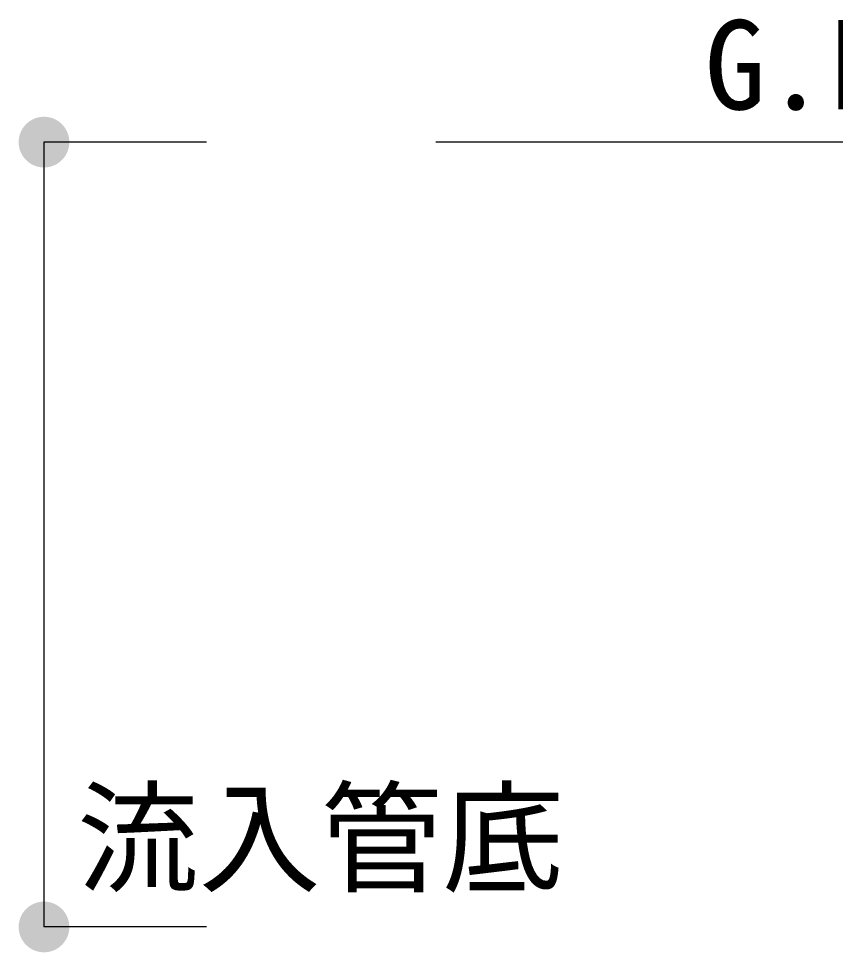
# Model space of a CAD drawing. Units: millimetres, scale not verified. Extents: x -8910 to 8910, y -6308 to 6308.
# Drawn here: x -6989 to -6386, y -1968 to -1278 of the extents above; entities that cross this region are included whole.
import ezdxf
from ezdxf.enums import TextEntityAlignment as Align

# ---------------------------------------------------------------- set-up
doc = ezdxf.new("R2010")
doc.units = ezdxf.units.MM
doc.header["$LTSCALE"] = 30
for name, color, linetype, lineweight in [('0-1_空気管', 3, 'Continuous', 25), ('0-2_機器', 2, 'Continuous', 25), ('1-2_00クル-フ-6寸法', 132, 'Continuous', 25)]:
    doc.layers.add(name, color=color, linetype=linetype, lineweight=lineweight)
doc.styles.add('ＭＳ ゴシック', font='')
doc.styles.get('ＭＳ ゴシック').set_extended_font_data('MS Gothic')

msp = doc.modelspace()

# ---------------------------------------------------------------- linework, layer by layer
at = {"layer": '0-2_機器'}
msp.add_line((-2243.8, -1369.61), (-6680.9, -1369.61), dxfattribs=at)
at = {"layer": '1-2_00クル-フ-6寸法', "color": 4}
for p, q in [((-6850.47, -1369.61), (-6970.47, -1369.61)), ((-6970.47, -1369.61), (-6970.47, -1949.61)), ((-6850.47, -1949.61), (-6970.47, -1949.61))]:
    msp.add_line(p, q, dxfattribs=at)
at = {"layer": '1-2_00クル-フ-6寸法'}
for points in [[(-6970.47, -1369.61), (-6979.5, -1353.18), (-6977.37, -1352.18)], [(-6970.47, -1369.61), (-6977.37, -1352.18), (-6975.13, -1351.45)], [(-6970.47, -1369.61), (-6975.13, -1351.45), (-6972.82, -1351.01)], [(-6970.47, -1369.61), (-6972.82, -1351.01), (-6970.47, -1350.86)], [(-6970.47, -1369.61), (-6970.47, -1350.86), (-6968.12, -1351.01)], [(-6970.47, -1369.61), (-6968.12, -1351.01), (-6965.8, -1351.45)], [(-6970.47, -1369.61), (-6965.8, -1351.45), (-6963.56, -1352.18)], [(-6970.47, -1369.61), (-6963.56, -1352.18), (-6961.43, -1353.18)], [(-6970.47, -1369.61), (-6986.3, -1359.56), (-6984.91, -1357.66)], [(-6970.47, -1369.61), (-6984.91, -1357.66), (-6983.3, -1355.94)], [(-6970.47, -1369.61), (-6983.3, -1355.94), (-6981.49, -1354.44)], [(-6970.47, -1369.61), (-6981.49, -1354.44), (-6979.5, -1353.18)], [(-6970.47, -1369.61), (-6961.43, -1353.18), (-6959.44, -1354.44)], [(-6970.47, -1369.61), (-6959.44, -1354.44), (-6957.63, -1355.94)], [(-6970.47, -1369.61), (-6957.63, -1355.94), (-6956.02, -1357.66)], [(-6970.47, -1369.61), (-6956.02, -1357.66), (-6954.63, -1359.56)], [(-6970.47, -1369.61), (-6989.18, -1368.43), (-6988.88, -1366.1)], [(-6970.47, -1369.61), (-6988.88, -1366.1), (-6988.3, -1363.82)], [(-6970.47, -1369.61), (-6988.3, -1363.82), (-6987.43, -1361.63)], [(-6970.47, -1369.61), (-6987.43, -1361.63), (-6986.3, -1359.56)], [(-6970.47, -1369.61), (-6954.63, -1359.56), (-6953.5, -1361.63)], [(-6970.47, -1369.61), (-6953.5, -1361.63), (-6952.63, -1363.82)], [(-6970.47, -1369.61), (-6952.63, -1363.82), (-6952.05, -1366.1)], [(-6970.47, -1369.61), (-6952.05, -1366.1), (-6951.75, -1368.43)], [(-6970.47, -1369.61), (-6989.18, -1370.79), (-6989.18, -1368.43)], [(-6970.47, -1369.61), (-6988.88, -1373.12), (-6989.18, -1370.79)], [(-6970.47, -1369.61), (-6988.3, -1375.4), (-6988.88, -1373.12)], [(-6970.47, -1369.61), (-6987.43, -1377.59), (-6988.3, -1375.4)], [(-6970.47, -1369.61), (-6986.3, -1379.66), (-6987.43, -1377.59)], [(-6970.47, -1369.61), (-6984.91, -1381.56), (-6986.3, -1379.66)], [(-6970.47, -1369.61), (-6983.3, -1383.28), (-6984.91, -1381.56)], [(-6970.47, -1369.61), (-6981.49, -1384.78), (-6983.3, -1383.28)], [(-6970.47, -1369.61), (-6979.5, -1386.04), (-6981.49, -1384.78)], [(-6970.47, -1369.61), (-6977.37, -1387.04), (-6979.5, -1386.04)], [(-6970.47, -1369.61), (-6975.13, -1387.77), (-6977.37, -1387.04)], [(-6970.47, -1369.61), (-6972.82, -1388.21), (-6975.13, -1387.77)], [(-6970.47, -1369.61), (-6970.47, -1388.36), (-6972.82, -1388.21)], [(-6970.47, -1369.61), (-6951.75, -1368.43), (-6951.75, -1370.79)], [(-6970.47, -1369.61), (-6968.12, -1388.21), (-6970.47, -1388.36)], [(-6970.47, -1369.61), (-6965.8, -1387.77), (-6968.12, -1388.21)], [(-6970.47, -1369.61), (-6963.56, -1387.04), (-6965.8, -1387.77)], [(-6970.47, -1369.61), (-6961.43, -1386.04), (-6963.56, -1387.04)], [(-6970.47, -1369.61), (-6959.44, -1384.78), (-6961.43, -1386.04)], [(-6970.47, -1369.61), (-6957.63, -1383.28), (-6959.44, -1384.78)], [(-6970.47, -1369.61), (-6956.02, -1381.56), (-6957.63, -1383.28)], [(-6970.47, -1369.61), (-6954.63, -1379.66), (-6956.02, -1381.56)], [(-6970.47, -1369.61), (-6953.5, -1377.59), (-6954.63, -1379.66)], [(-6970.47, -1369.61), (-6952.63, -1375.4), (-6953.5, -1377.59)], [(-6970.47, -1369.61), (-6952.05, -1373.12), (-6952.63, -1375.4)], [(-6970.47, -1369.61), (-6951.75, -1370.79), (-6952.05, -1373.12)], [(-6970.47, -1949.61), (-6977.37, -1932.18), (-6975.13, -1931.45)], [(-6970.47, -1949.61), (-6975.13, -1931.45), (-6972.82, -1931.01)], [(-6970.47, -1949.61), (-6972.82, -1931.01), (-6970.47, -1930.86)], [(-6970.47, -1949.61), (-6970.47, -1930.86), (-6968.12, -1931.01)], [(-6970.47, -1949.61), (-6968.12, -1931.01), (-6965.8, -1931.45)], [(-6970.47, -1949.61), (-6965.8, -1931.45), (-6963.56, -1932.18)], [(-6970.47, -1949.61), (-6986.3, -1939.56), (-6984.91, -1937.66)], [(-6970.47, -1949.61), (-6984.91, -1937.66), (-6983.3, -1935.94)], [(-6970.47, -1949.61), (-6983.3, -1935.94), (-6981.49, -1934.44)], [(-6970.47, -1949.61), (-6981.49, -1934.44), (-6979.5, -1933.18)], [(-6970.47, -1949.61), (-6979.5, -1933.18), (-6977.37, -1932.18)], [(-6970.47, -1949.61), (-6963.56, -1932.18), (-6961.43, -1933.18)], [(-6970.47, -1949.61), (-6961.43, -1933.18), (-6959.44, -1934.44)], [(-6970.47, -1949.61), (-6959.44, -1934.44), (-6957.63, -1935.94)], [(-6970.47, -1949.61), (-6957.63, -1935.94), (-6956.02, -1937.66)], [(-6970.47, -1949.61), (-6956.02, -1937.66), (-6954.63, -1939.56)], [(-6970.47, -1949.61), (-6988.88, -1946.1), (-6988.3, -1943.82)], [(-6970.47, -1949.61), (-6988.3, -1943.82), (-6987.43, -1941.63)], [(-6970.47, -1949.61), (-6987.43, -1941.63), (-6986.3, -1939.56)], [(-6970.47, -1949.61), (-6954.63, -1939.56), (-6953.5, -1941.63)], [(-6970.47, -1949.61), (-6953.5, -1941.63), (-6952.63, -1943.82)], [(-6970.47, -1949.61), (-6952.63, -1943.82), (-6952.05, -1946.1)], [(-6970.47, -1949.61), (-6989.18, -1948.43), (-6988.88, -1946.1)], [(-6970.47, -1949.61), (-6989.18, -1950.79), (-6989.18, -1948.43)], [(-6970.47, -1949.61), (-6988.88, -1953.12), (-6989.18, -1950.79)], [(-6970.47, -1949.61), (-6988.3, -1955.4), (-6988.88, -1953.12)], [(-6970.47, -1949.61), (-6987.43, -1957.59), (-6988.3, -1955.4)], [(-6970.47, -1949.61), (-6986.3, -1959.66), (-6987.43, -1957.59)], [(-6970.47, -1949.61), (-6984.91, -1961.56), (-6986.3, -1959.66)], [(-6970.47, -1949.61), (-6983.3, -1963.28), (-6984.91, -1961.56)], [(-6970.47, -1949.61), (-6981.49, -1964.78), (-6983.3, -1963.28)], [(-6970.47, -1949.61), (-6979.5, -1966.04), (-6981.49, -1964.78)], [(-6970.47, -1949.61), (-6977.37, -1967.04), (-6979.5, -1966.04)], [(-6970.47, -1949.61), (-6975.13, -1967.77), (-6977.37, -1967.04)], [(-6970.47, -1949.61), (-6972.82, -1968.21), (-6975.13, -1967.77)], [(-6970.47, -1949.61), (-6970.47, -1968.36), (-6972.82, -1968.21)], [(-6970.47, -1949.61), (-6952.05, -1946.1), (-6951.75, -1948.43)], [(-6970.47, -1949.61), (-6951.75, -1948.43), (-6951.75, -1950.79)], [(-6970.47, -1949.61), (-6968.12, -1968.21), (-6970.47, -1968.36)], [(-6970.47, -1949.61), (-6965.8, -1967.77), (-6968.12, -1968.21)], [(-6970.47, -1949.61), (-6963.56, -1967.04), (-6965.8, -1967.77)], [(-6970.47, -1949.61), (-6961.43, -1966.04), (-6963.56, -1967.04)], [(-6970.47, -1949.61), (-6959.44, -1964.78), (-6961.43, -1966.04)], [(-6970.47, -1949.61), (-6957.63, -1963.28), (-6959.44, -1964.78)], [(-6970.47, -1949.61), (-6956.02, -1961.56), (-6957.63, -1963.28)], [(-6970.47, -1949.61), (-6954.63, -1959.66), (-6956.02, -1961.56)], [(-6970.47, -1949.61), (-6953.5, -1957.59), (-6954.63, -1959.66)], [(-6970.47, -1949.61), (-6952.63, -1955.4), (-6953.5, -1957.59)], [(-6970.47, -1949.61), (-6952.05, -1953.12), (-6952.63, -1955.4)], [(-6970.47, -1949.61), (-6951.75, -1950.79), (-6952.05, -1953.12)]]:
    msp.add_solid(points, dxfattribs=at)

# ---------------------------------------------------------------- texts
at = {"layer": '0-1_空気管', "color": 4, "style": 'ＭＳ ゴシック'}
for s, p in [('G.L', (-6482.09, -1365.23)), ('流入管底', (-6946.06, -1936.65))]:
    msp.add_text(s, height=65.98, dxfattribs=at).set_placement(p, align=Align.BOTTOM_LEFT)

doc.saveas('drawing.dxf')
